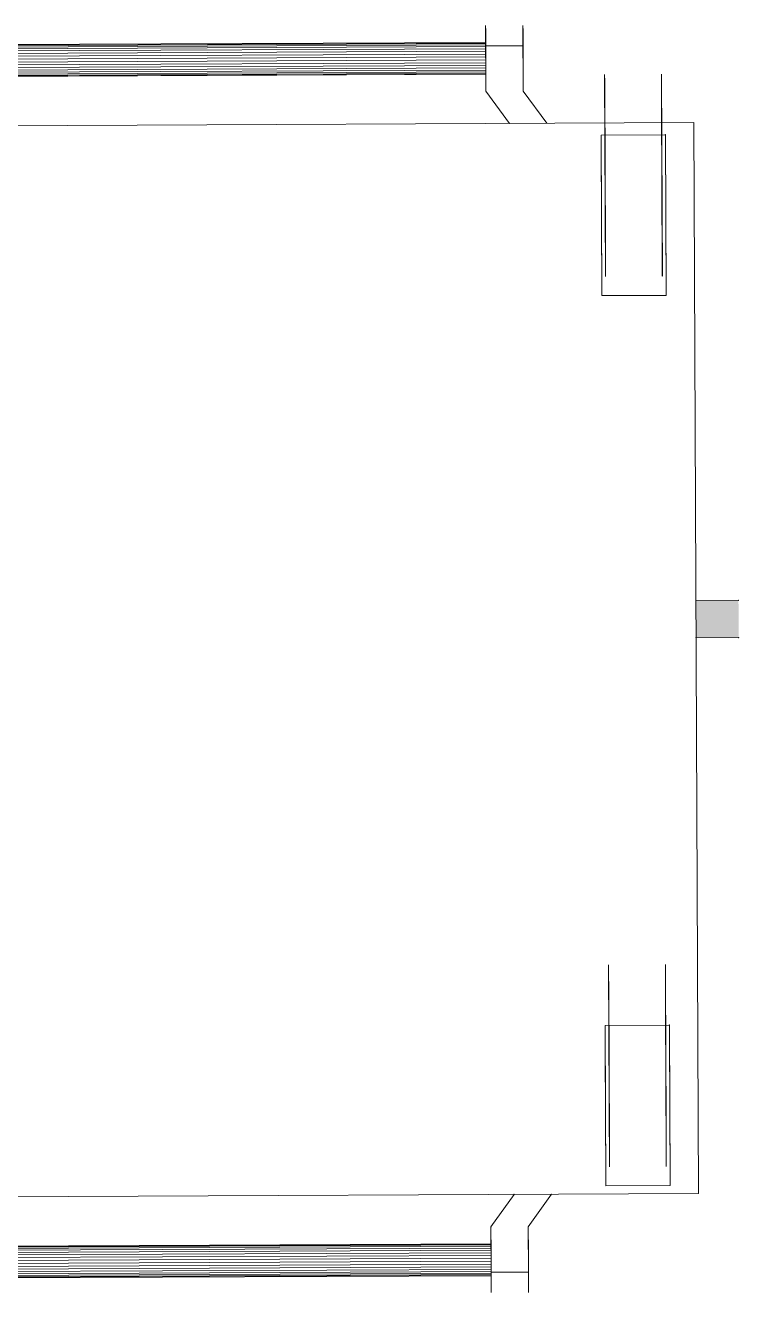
# Model space of a CAD drawing. Header units: millimetres. Extents: x -34838 to 729576, y -214038 to 121482.
# Drawn here: x 577946 to 578424, y -86822 to -85972 of the extents above; entities that cross this region are included whole.
import ezdxf

# ---------------------------------------------------------------- set-up
doc = ezdxf.new("R2010")
doc.units = ezdxf.units.MM
doc.header["$MEASUREMENT"] = 0
doc.layers.add('0_Ном._пера__1', color=7, linetype='Continuous', lineweight=13)
doc.layers.add('0_Ном._пера__5', color=7, linetype='Continuous', lineweight=0)

msp = doc.modelspace()

# ---------------------------------------------------------------- hatches: boundary and pattern name
at = {"layer": '0_Ном._пера__5', "linetype": 'Continuous', "lineweight": 0}
for points in [[(578395.72, -86364.73), (578424.3, -86364.6), (578424.26, -86357.26), (578395.69, -86357.39)], [(578395.69, -86357.39), (578395.72, -86364.73), (578424.3, -86364.6), (578424.26, -86357.26)], [(578395.72, -86364.73), (578395.77, -86375.11), (578424.34, -86374.98), (578424.3, -86364.6)], [(578395.77, -86375.11), (578424.34, -86374.98), (578424.3, -86364.6), (578395.72, -86364.73)], [(578395.8, -86382.44), (578424.37, -86382.32), (578424.34, -86374.98), (578395.77, -86375.11)], [(578395.77, -86375.11), (578395.8, -86382.44), (578424.37, -86382.32), (578424.34, -86374.98)]]:
    msp.add_hatch(color=7, dxfattribs=at).paths.add_polyline_path(points)

# ---------------------------------------------------------------- linework, layer by layer
at = {"layer": '0_Ном._пера__1', "color": 7, "linetype": 'Continuous', "lineweight": 13}
for p, q in [((578254.85, -86015.73), (578254.65, -85971.62)), ((578254.65, -85971.62), (578254.85, -86015.73)), ((578254.65, -85971.62), (578254.67, -85975.32)), ((578254.65, -85971.62), (578254.67, -85975.2)), ((578279.9, -86015.62), (578279.7, -85971.51)), ((578279.7, -85971.51), (578279.9, -86015.62)), ((578279.7, -85971.51), (578279.72, -85975.2)), ((578279.72, -85975.2), (578279.7, -85971.51)), ((578279.72, -85975.09), (578279.7, -85971.51)), ((578279.72, -85975.09), (578279.7, -85971.51)), ((578254.67, -85975.2), (578254.71, -85985.08)), ((578254.67, -85975.2), (578254.71, -85985.08)), ((578254.67, -85975.32), (578254.85, -86015.73)), ((578254.71, -85985.29), (578254.67, -85975.32)), ((578279.72, -85975.09), (578279.76, -85984.97)), ((578279.76, -85984.97), (578279.72, -85975.09)), ((578279.76, -85984.97), (578279.72, -85975.09)), ((578279.72, -85975.2), (578279.9, -86015.62)), ((578279.72, -85975.2), (578279.76, -85985.17)), ((578279.72, -85975.2), (578279.76, -85985.17)), ((578254.7, -85983), (577703.68, -85985.44)), ((578254.71, -85983.18), (577703.68, -85985.62)), ((578254.71, -85983.18), (577703.68, -85985.62)), ((578254.71, -85983.72), (577703.69, -85986.16)), ((578254.71, -85983.72), (577703.69, -85986.16)), ((578254.71, -85984.6), (577703.69, -85987.04)), ((578254.71, -85984.6), (577703.69, -85987.04)), ((578254.72, -85985.79), (577703.69, -85988.23)), ((578254.72, -85985.79), (577703.69, -85988.23)), ((578254.72, -85987.24), (577703.7, -85989.68)), ((578254.72, -85987.24), (577703.7, -85989.68)), ((578254.73, -85988.92), (577703.71, -85991.36)), ((578254.73, -85988.92), (577703.71, -85991.36)), ((578254.7, -85983), (578254.71, -85983.18)), ((578254.71, -85983.18), (578254.7, -85983)), ((578254.71, -85983.72), (578254.71, -85983.18)), ((578254.71, -85983.18), (578254.71, -85983.72)), ((578254.71, -85984.6), (578254.71, -85983.72)), ((578254.71, -85983.72), (578254.71, -85984.6)), ((578254.72, -85985.79), (578254.71, -85984.6)), ((578254.71, -85984.6), (578254.72, -85985.79)), ((578254.71, -85985.08), (578254.85, -86015.73)), ((578254.71, -85985.08), (578254.85, -86015.73)), ((578279.76, -85985.17), (578254.71, -85985.29)), ((578279.76, -85985.17), (578254.71, -85985.29)), ((578254.71, -85985.29), (578254.85, -86015.73)), ((578254.71, -85985.29), (578254.77, -85998.75)), ((578254.72, -85987.24), (578254.72, -85985.79)), ((578254.72, -85985.79), (578254.72, -85987.24)), ((578254.73, -85988.92), (578254.72, -85987.24)), ((578254.72, -85987.24), (578254.73, -85988.92)), ((578254.74, -85990.75), (578254.73, -85988.92)), ((578254.73, -85988.92), (578254.74, -85990.75)), ((578279.76, -85984.97), (578279.9, -86015.62)), ((578279.9, -86015.62), (578279.76, -85984.97)), ((578279.9, -86015.62), (578279.76, -85984.97)), ((578279.76, -85985.17), (578279.9, -86015.62)), ((578279.82, -85998.64), (578279.76, -85985.17)), ((578279.76, -85985.18), (578279.9, -86015.62)), ((578254.74, -85990.75), (577703.72, -85993.2)), ((578254.74, -85990.75), (577703.72, -85993.2)), ((578254.75, -85992.69), (577703.73, -85995.13)), ((578254.75, -85992.69), (577703.73, -85995.13)), ((578254.76, -85994.66), (577703.73, -85997.1)), ((578254.76, -85994.66), (577703.73, -85997.1)), ((578254.77, -85996.6), (577703.74, -85999.04)), ((578254.77, -85996.6), (577703.74, -85999.04)), ((578254.75, -85992.69), (578254.74, -85990.75)), ((578254.74, -85990.75), (578254.75, -85992.69)), ((578254.76, -85994.66), (578254.75, -85992.69)), ((578254.75, -85992.69), (578254.76, -85994.66)), ((578254.77, -85996.6), (578254.76, -85994.66)), ((578254.76, -85994.66), (578254.77, -85996.6)), ((578254.77, -85998.44), (578254.77, -85996.6)), ((578254.77, -85996.6), (578254.77, -85998.44)), ((578254.77, -85998.44), (577703.75, -86000.88)), ((578254.77, -85998.44), (577703.75, -86000.88)), ((578254.78, -86000.11), (577703.76, -86002.55)), ((578254.78, -86000.11), (577703.76, -86002.55)), ((578254.79, -86001.57), (577703.76, -86004.01)), ((578254.79, -86001.57), (577703.76, -86004.01)), ((578254.79, -86002.76), (577703.77, -86005.2)), ((578254.79, -86002.76), (577703.77, -86005.2)), ((578254.8, -86003.63), (577703.77, -86006.08)), ((578254.8, -86003.63), (577703.77, -86006.08)), ((578254.8, -86004.17), (577703.78, -86006.62)), ((578254.8, -86004.17), (577703.78, -86006.62)), ((578254.8, -86004.35), (577703.78, -86006.8)), ((578254.78, -86000.11), (578254.77, -85998.44)), ((578254.77, -85998.44), (578254.78, -86000.11)), ((578254.85, -86015.73), (578254.77, -85998.75)), ((578254.85, -86015.73), (578254.77, -85998.75)), ((578254.79, -86001.57), (578254.78, -86000.11)), ((578254.78, -86000.11), (578254.79, -86001.57)), ((578254.79, -86002.76), (578254.79, -86001.57)), ((578254.79, -86001.57), (578254.79, -86002.76)), ((578254.8, -86003.63), (578254.79, -86002.76)), ((578254.79, -86002.76), (578254.8, -86003.63)), ((578254.8, -86004.17), (578254.8, -86003.63)), ((578254.8, -86003.63), (578254.8, -86004.17)), ((578254.8, -86004.35), (578254.8, -86004.17)), ((578254.8, -86004.17), (578254.8, -86004.35)), ((578279.9, -86015.62), (578279.82, -85998.64)), ((578279.9, -86015.62), (578279.82, -85998.64)), ((578279.82, -85998.64), (578279.9, -86015.62)), ((578334.48, -86004.83), (578334.48, -86004.45)), ((578334.48, -86004.45), (578334.48, -86004.83)), ((578334.78, -86072.26), (578334.48, -86004.45)), ((578335.08, -86140.07), (578334.48, -86004.45)), ((578334.48, -86005.94), (578334.48, -86004.83)), ((578334.78, -86072.26), (578334.48, -86004.83)), ((578334.48, -86004.83), (578334.48, -86005.94)), ((578334.78, -86072.26), (578334.48, -86004.83)), ((578334.49, -86007.77), (578334.48, -86005.94)), ((578334.78, -86072.26), (578334.48, -86005.94)), ((578334.48, -86005.94), (578334.49, -86007.77)), ((578334.78, -86072.26), (578334.48, -86005.94)), ((578372.58, -86004.66), (578372.57, -86004.28)), ((578372.57, -86004.28), (578372.58, -86004.66)), ((578372.88, -86072.09), (578372.57, -86004.28)), ((578373.18, -86139.9), (578372.57, -86004.28)), ((578372.58, -86005.77), (578372.58, -86004.66)), ((578372.88, -86072.09), (578372.58, -86004.66)), ((578372.58, -86004.66), (578372.58, -86005.77)), ((578372.88, -86072.09), (578372.58, -86004.66)), ((578372.59, -86007.6), (578372.58, -86005.77)), ((578372.88, -86072.09), (578372.58, -86005.77)), ((578372.58, -86005.77), (578372.59, -86007.6)), ((578372.88, -86072.09), (578372.58, -86005.77)), ((578334.5, -86010.32), (578334.49, -86007.77)), ((578334.78, -86072.26), (578334.49, -86007.77)), ((578334.49, -86007.77), (578334.5, -86010.32)), ((578334.78, -86072.26), (578334.49, -86007.77)), ((578334.52, -86013.54), (578334.5, -86010.32)), ((578334.78, -86072.26), (578334.5, -86010.32)), ((578334.5, -86010.32), (578334.52, -86013.54)), ((578334.78, -86072.26), (578334.5, -86010.32)), ((578334.53, -86017.4), (578334.52, -86013.54)), ((578334.78, -86072.26), (578334.52, -86013.54)), ((578334.52, -86013.54), (578334.53, -86017.4)), ((578334.78, -86072.26), (578334.52, -86013.54)), ((578372.6, -86010.15), (578372.59, -86007.6)), ((578372.88, -86072.09), (578372.59, -86007.6)), ((578372.59, -86007.6), (578372.6, -86010.15)), ((578372.88, -86072.09), (578372.59, -86007.6)), ((578372.62, -86013.37), (578372.6, -86010.15)), ((578372.88, -86072.09), (578372.6, -86010.15)), ((578372.6, -86010.15), (578372.62, -86013.37)), ((578372.88, -86072.09), (578372.6, -86010.15)), ((578372.63, -86017.23), (578372.62, -86013.37)), ((578372.88, -86072.09), (578372.62, -86013.37)), ((578372.62, -86013.37), (578372.63, -86017.23)), ((578372.88, -86072.09), (578372.62, -86013.37)), ((578270.54, -86037.36), (578254.85, -86015.73)), ((578270.54, -86037.36), (578254.85, -86015.73)), ((578254.85, -86015.73), (578270.54, -86037.36)), ((578254.85, -86015.73), (578270.54, -86037.36)), ((578295.59, -86037.25), (578279.9, -86015.62)), ((578279.9, -86015.62), (578295.59, -86037.25)), ((578279.9, -86015.62), (578295.59, -86037.25)), ((578279.9, -86015.62), (578295.59, -86037.25)), ((578295.59, -86037.25), (578279.9, -86015.62)), ((578279.9, -86015.62), (578295.59, -86037.25)), ((578295.59, -86037.25), (578279.9, -86015.62)), ((578334.55, -86021.87), (578334.53, -86017.4)), ((578334.78, -86072.26), (578334.53, -86017.4)), ((578334.53, -86017.4), (578334.55, -86021.87)), ((578334.78, -86072.26), (578334.53, -86017.4)), ((578334.57, -86026.89), (578334.55, -86021.87)), ((578334.78, -86072.26), (578334.55, -86021.87)), ((578334.55, -86021.87), (578334.57, -86026.89)), ((578334.78, -86072.26), (578334.55, -86021.87)), ((578372.65, -86021.7), (578372.63, -86017.23)), ((578372.88, -86072.09), (578372.63, -86017.23)), ((578372.63, -86017.23), (578372.65, -86021.7)), ((578372.88, -86072.09), (578372.63, -86017.23)), ((578372.67, -86026.72), (578372.65, -86021.7)), ((578372.88, -86072.09), (578372.65, -86021.7)), ((578372.65, -86021.7), (578372.67, -86026.72)), ((578372.88, -86072.09), (578372.65, -86021.7)), ((578334.6, -86032.4), (578334.57, -86026.89)), ((578334.78, -86072.26), (578334.57, -86026.89)), ((578334.57, -86026.89), (578334.6, -86032.4)), ((578334.78, -86072.26), (578334.57, -86026.89)), ((578372.7, -86032.24), (578372.67, -86026.72)), ((578372.88, -86072.09), (578372.67, -86026.72)), ((578372.67, -86026.72), (578372.7, -86032.24)), ((578372.88, -86072.09), (578372.67, -86026.72)), ((578394.27, -86036.81), (577564.44, -86040.49)), ((578394.27, -86036.81), (577564.44, -86040.49)), ((578394.27, -86036.81), (577564.44, -86040.49)), ((577564.44, -86040.49), (578394.27, -86036.81)), ((578295.59, -86037.25), (578270.54, -86037.36)), ((578270.54, -86037.36), (578295.59, -86037.25)), ((578334.63, -86038.36), (578334.6, -86032.4)), ((578334.78, -86072.26), (578334.6, -86032.4)), ((578334.6, -86032.4), (578334.63, -86038.36)), ((578334.78, -86072.26), (578334.6, -86032.4)), ((578334.65, -86044.68), (578334.63, -86038.36)), ((578334.78, -86072.26), (578334.63, -86038.36)), ((578334.63, -86038.36), (578334.65, -86044.68)), ((578334.78, -86072.26), (578334.63, -86038.36)), ((578372.73, -86038.19), (578372.7, -86032.24)), ((578372.88, -86072.09), (578372.7, -86032.24)), ((578372.7, -86032.24), (578372.73, -86038.19)), ((578372.88, -86072.09), (578372.7, -86032.24)), ((578372.75, -86044.51), (578372.73, -86038.19)), ((578372.88, -86072.09), (578372.73, -86038.19)), ((578372.73, -86038.19), (578372.75, -86044.51)), ((578372.88, -86072.09), (578372.73, -86038.19)), ((578394.27, -86036.81), (578397.45, -86755.46)), ((578397.45, -86755.46), (578394.27, -86036.81)), ((578397.45, -86755.46), (578394.27, -86036.81)), ((578332.12, -86045.15), (578375.3, -86044.96)), ((578332.12, -86045.15), (578332.59, -86152.89)), ((578332.12, -86045.15), (578332.59, -86152.89)), ((578332.12, -86045.15), (578332.12, -86046.23)), ((578332.23, -86069.85), (578332.12, -86045.15)), ((578332.59, -86152.89), (578332.12, -86045.15)), ((578332.12, -86046.23), (578332.15, -86051.8)), ((578334.68, -86051.31), (578334.65, -86044.68)), ((578334.78, -86072.26), (578334.65, -86044.68)), ((578334.65, -86044.68), (578334.68, -86051.31)), ((578334.78, -86072.26), (578334.65, -86044.68)), ((578372.78, -86051.14), (578372.75, -86044.51)), ((578372.88, -86072.09), (578372.75, -86044.51)), ((578372.75, -86044.51), (578372.78, -86051.14)), ((578372.88, -86072.09), (578372.75, -86044.51)), ((578375.3, -86044.96), (578375.77, -86152.7)), ((578375.3, -86044.96), (578375.3, -86046.04)), ((578375.4, -86069.66), (578375.3, -86044.96)), ((578375.3, -86044.96), (578375.77, -86152.7)), ((578375.3, -86046.04), (578375.32, -86051.61)), ((578332.15, -86051.8), (578332.18, -86059.18)), ((578334.71, -86058.16), (578334.68, -86051.31)), ((578334.78, -86072.26), (578334.68, -86051.31)), ((578334.68, -86051.31), (578334.71, -86058.16)), ((578334.78, -86072.26), (578334.68, -86051.31)), ((578372.81, -86057.99), (578372.78, -86051.14)), ((578372.88, -86072.09), (578372.78, -86051.14)), ((578372.78, -86051.14), (578372.81, -86057.99)), ((578372.88, -86072.09), (578372.78, -86051.14)), ((578375.32, -86051.61), (578375.36, -86058.98)), ((578332.18, -86059.18), (578332.23, -86069.85)), ((578334.74, -86065.17), (578334.71, -86058.16)), ((578334.78, -86072.26), (578334.71, -86058.16)), ((578334.71, -86058.16), (578334.74, -86065.17)), ((578334.78, -86072.26), (578334.71, -86058.16)), ((578334.78, -86072.26), (578334.74, -86065.17)), ((578334.78, -86072.26), (578334.74, -86065.17)), ((578334.74, -86065.17), (578334.78, -86072.26)), ((578372.84, -86065), (578372.81, -86057.99)), ((578372.88, -86072.09), (578372.81, -86057.99)), ((578372.81, -86057.99), (578372.84, -86065)), ((578372.88, -86072.09), (578372.81, -86057.99)), ((578372.88, -86072.09), (578372.84, -86065)), ((578372.88, -86072.09), (578372.84, -86065)), ((578372.84, -86065), (578372.88, -86072.09)), ((578375.36, -86058.98), (578375.4, -86069.66)), ((578332.24, -86073.85), (578332.23, -86069.85)), ((578332.24, -86073.85), (578332.27, -86079.54)), ((578334.78, -86072.26), (578335.08, -86140.07)), ((578334.78, -86072.26), (578335.07, -86139.7)), ((578334.78, -86072.26), (578335.07, -86138.59)), ((578334.78, -86072.26), (578335.06, -86136.75)), ((578334.78, -86072.26), (578335.05, -86134.21)), ((578334.78, -86072.26), (578335.04, -86130.98)), ((578334.78, -86072.26), (578335.02, -86127.12)), ((578334.78, -86072.26), (578335, -86122.65)), ((578334.78, -86072.26), (578334.98, -86117.63)), ((578334.78, -86072.26), (578334.95, -86112.12)), ((578334.78, -86072.26), (578334.93, -86106.16)), ((578334.78, -86072.26), (578334.9, -86099.84)), ((578334.78, -86072.26), (578334.87, -86093.21)), ((578334.78, -86072.26), (578334.84, -86086.36)), ((578334.81, -86079.35), (578334.78, -86072.26)), ((578334.78, -86072.26), (578334.81, -86079.35)), ((578334.78, -86072.26), (578334.81, -86079.35)), ((578334.78, -86072.26), (578334.84, -86086.36)), ((578334.78, -86072.26), (578334.87, -86093.21)), ((578334.78, -86072.26), (578334.9, -86099.84)), ((578334.78, -86072.26), (578334.93, -86106.16)), ((578334.78, -86072.26), (578334.95, -86112.12)), ((578334.78, -86072.26), (578334.98, -86117.63)), ((578334.78, -86072.26), (578335, -86122.65)), ((578334.78, -86072.26), (578335.02, -86127.12)), ((578334.78, -86072.26), (578335.04, -86130.98)), ((578334.78, -86072.26), (578335.05, -86134.21)), ((578334.78, -86072.26), (578335.06, -86136.75)), ((578334.78, -86072.26), (578335.07, -86138.59)), ((578334.78, -86072.26), (578335.07, -86139.7)), ((578372.88, -86072.09), (578373.18, -86139.9)), ((578372.88, -86072.09), (578373.17, -86139.53)), ((578372.88, -86072.09), (578373.17, -86138.42)), ((578372.88, -86072.09), (578373.16, -86136.58)), ((578372.88, -86072.09), (578373.15, -86134.04)), ((578372.88, -86072.09), (578373.14, -86130.81)), ((578372.88, -86072.09), (578373.12, -86126.95)), ((578372.88, -86072.09), (578373.1, -86122.48)), ((578372.88, -86072.09), (578373.08, -86117.46)), ((578372.88, -86072.09), (578373.05, -86111.95)), ((578372.88, -86072.09), (578373.03, -86106)), ((578372.88, -86072.09), (578373, -86099.67)), ((578372.88, -86072.09), (578372.97, -86093.05)), ((578372.88, -86072.09), (578372.94, -86086.19)), ((578372.91, -86079.18), (578372.88, -86072.09)), ((578372.88, -86072.09), (578372.91, -86079.18)), ((578372.88, -86072.09), (578372.91, -86079.18)), ((578372.88, -86072.09), (578372.94, -86086.19)), ((578372.88, -86072.09), (578372.97, -86093.05)), ((578372.88, -86072.09), (578373, -86099.67)), ((578372.88, -86072.09), (578373.03, -86106)), ((578372.88, -86072.09), (578373.05, -86111.95)), ((578372.88, -86072.09), (578373.08, -86117.46)), ((578372.88, -86072.09), (578373.1, -86122.48)), ((578372.88, -86072.09), (578373.12, -86126.95)), ((578372.88, -86072.09), (578373.14, -86130.81)), ((578372.88, -86072.09), (578373.15, -86134.04)), ((578372.88, -86072.09), (578373.16, -86136.58)), ((578372.88, -86072.09), (578373.17, -86138.42)), ((578372.88, -86072.09), (578373.17, -86139.53)), ((578375.42, -86073.66), (578375.4, -86069.66)), ((578375.45, -86079.35), (578375.42, -86073.66)), ((578332.27, -86079.54), (578332.27, -86081)), ((578332.27, -86079.54), (578332.3, -86086.06)), ((578332.3, -86086.06), (578332.27, -86081)), ((578334.84, -86086.36), (578334.81, -86079.35)), ((578334.81, -86079.35), (578334.84, -86086.36)), ((578372.94, -86086.19), (578372.91, -86079.18)), ((578372.91, -86079.18), (578372.94, -86086.19)), ((578375.45, -86079.35), (578375.48, -86085.87)), ((578375.48, -86085.87), (578375.45, -86080.81)), ((578332.32, -86091.51), (578332.3, -86086.06)), ((578332.34, -86095.98), (578332.32, -86091.51)), ((578334.87, -86093.21), (578334.84, -86086.36)), ((578334.84, -86086.36), (578334.87, -86093.21)), ((578372.97, -86093.05), (578372.94, -86086.19)), ((578372.94, -86086.19), (578372.97, -86093.05)), ((578375.5, -86091.31), (578375.48, -86085.87)), ((578375.52, -86095.79), (578375.5, -86091.31)), ((578332.59, -86152.89), (578332.34, -86095.98)), ((578332.59, -86152.89), (578332.34, -86095.98)), ((578334.9, -86099.84), (578334.87, -86093.21)), ((578334.87, -86093.21), (578334.9, -86099.84)), ((578334.93, -86106.16), (578334.9, -86099.84)), ((578334.9, -86099.84), (578334.93, -86106.16)), ((578373, -86099.67), (578372.97, -86093.05)), ((578372.97, -86093.05), (578373, -86099.67)), ((578373.03, -86106), (578373, -86099.67)), ((578373, -86099.67), (578373.03, -86106)), ((578375.77, -86152.7), (578375.52, -86095.79)), ((578334.95, -86112.12), (578334.93, -86106.16)), ((578334.93, -86106.16), (578334.95, -86112.12)), ((578373.05, -86111.95), (578373.03, -86106)), ((578373.03, -86106), (578373.05, -86111.95)), ((578334.98, -86117.63), (578334.95, -86112.12)), ((578334.95, -86112.12), (578334.98, -86117.63)), ((578373.08, -86117.46), (578373.05, -86111.95)), ((578373.05, -86111.95), (578373.08, -86117.46)), ((578335, -86122.65), (578334.98, -86117.63)), ((578334.98, -86117.63), (578335, -86122.65)), ((578335.02, -86127.12), (578335, -86122.65)), ((578335, -86122.65), (578335.02, -86127.12)), ((578373.1, -86122.48), (578373.08, -86117.46)), ((578373.08, -86117.46), (578373.1, -86122.48)), ((578373.12, -86126.95), (578373.1, -86122.48)), ((578373.1, -86122.48), (578373.12, -86126.95)), ((578335.04, -86130.98), (578335.02, -86127.12)), ((578335.02, -86127.12), (578335.04, -86130.98)), ((578335.05, -86134.21), (578335.04, -86130.98)), ((578335.04, -86130.98), (578335.05, -86134.21)), ((578335.06, -86136.75), (578335.05, -86134.21)), ((578335.05, -86134.21), (578335.06, -86136.75)), ((578373.14, -86130.81), (578373.12, -86126.95)), ((578373.12, -86126.95), (578373.14, -86130.81)), ((578373.15, -86134.04), (578373.14, -86130.81)), ((578373.14, -86130.81), (578373.15, -86134.04)), ((578373.16, -86136.58), (578373.15, -86134.04)), ((578373.15, -86134.04), (578373.16, -86136.58)), ((578335.07, -86138.59), (578335.06, -86136.75)), ((578335.06, -86136.75), (578335.07, -86138.59)), ((578335.07, -86139.7), (578335.07, -86138.59)), ((578335.07, -86138.59), (578335.07, -86139.7)), ((578335.08, -86140.07), (578335.07, -86139.7)), ((578335.07, -86139.7), (578335.08, -86140.07)), ((578373.17, -86138.42), (578373.16, -86136.58)), ((578373.16, -86136.58), (578373.17, -86138.42)), ((578373.17, -86139.53), (578373.17, -86138.42)), ((578373.17, -86138.42), (578373.17, -86139.53)), ((578373.18, -86139.9), (578373.17, -86139.53)), ((578373.17, -86139.53), (578373.18, -86139.9)), ((578375.77, -86152.7), (578332.59, -86152.89)), ((578395.69, -86357.39), (578424.26, -86357.26)), ((578424.26, -86357.26), (578395.69, -86357.39)), ((578395.8, -86382.44), (578424.37, -86382.32)), ((578424.37, -86382.32), (578395.8, -86382.44)), ((578337.72, -86737.45), (578337.12, -86601.83)), ((578337.12, -86602.2), (578337.12, -86601.83)), ((578337.12, -86601.83), (578337.12, -86602.2)), ((578337.42, -86669.64), (578337.12, -86601.83)), ((578375.82, -86737.28), (578375.22, -86601.66)), ((578375.22, -86602.03), (578375.22, -86601.66)), ((578375.22, -86601.66), (578375.22, -86602.03)), ((578375.52, -86669.47), (578375.22, -86601.66)), ((578337.13, -86603.31), (578337.12, -86602.2)), ((578337.42, -86669.64), (578337.12, -86602.2)), ((578337.12, -86602.2), (578337.13, -86603.31)), ((578337.42, -86669.64), (578337.12, -86602.2)), ((578337.14, -86605.15), (578337.13, -86603.31)), ((578337.42, -86669.64), (578337.13, -86603.31)), ((578337.13, -86603.31), (578337.14, -86605.15)), ((578337.42, -86669.64), (578337.13, -86603.31)), ((578337.15, -86607.69), (578337.14, -86605.15)), ((578337.42, -86669.64), (578337.14, -86605.15)), ((578337.14, -86605.15), (578337.15, -86607.69)), ((578337.42, -86669.64), (578337.14, -86605.15)), ((578337.16, -86610.92), (578337.15, -86607.69)), ((578337.42, -86669.64), (578337.15, -86607.69)), ((578337.15, -86607.69), (578337.16, -86610.92)), ((578337.42, -86669.64), (578337.15, -86607.69)), ((578375.23, -86603.14), (578375.22, -86602.03)), ((578375.52, -86669.47), (578375.22, -86602.03)), ((578375.22, -86602.03), (578375.23, -86603.14)), ((578375.52, -86669.47), (578375.22, -86602.03)), ((578375.24, -86604.98), (578375.23, -86603.14)), ((578375.52, -86669.47), (578375.23, -86603.14)), ((578375.23, -86603.14), (578375.24, -86604.98)), ((578375.52, -86669.47), (578375.23, -86603.14)), ((578375.25, -86607.52), (578375.24, -86604.98)), ((578375.52, -86669.47), (578375.24, -86604.98)), ((578375.24, -86604.98), (578375.25, -86607.52)), ((578375.52, -86669.47), (578375.24, -86604.98)), ((578375.26, -86610.75), (578375.25, -86607.52)), ((578375.52, -86669.47), (578375.25, -86607.52)), ((578375.25, -86607.52), (578375.26, -86610.75)), ((578375.52, -86669.47), (578375.25, -86607.52)), ((578337.18, -86614.78), (578337.16, -86610.92)), ((578337.42, -86669.64), (578337.16, -86610.92)), ((578337.16, -86610.92), (578337.18, -86614.78)), ((578337.42, -86669.64), (578337.16, -86610.92)), ((578337.2, -86619.25), (578337.18, -86614.78)), ((578337.42, -86669.64), (578337.18, -86614.78)), ((578337.18, -86614.78), (578337.2, -86619.25)), ((578337.42, -86669.64), (578337.18, -86614.78)), ((578375.28, -86614.61), (578375.26, -86610.75)), ((578375.52, -86669.47), (578375.26, -86610.75)), ((578375.26, -86610.75), (578375.28, -86614.61)), ((578375.52, -86669.47), (578375.26, -86610.75)), ((578375.3, -86619.08), (578375.28, -86614.61)), ((578375.52, -86669.47), (578375.28, -86614.61)), ((578375.28, -86614.61), (578375.3, -86619.08)), ((578375.52, -86669.47), (578375.28, -86614.61)), ((578337.22, -86624.27), (578337.2, -86619.25)), ((578337.42, -86669.64), (578337.2, -86619.25)), ((578337.2, -86619.25), (578337.22, -86624.27)), ((578337.42, -86669.64), (578337.2, -86619.25)), ((578337.25, -86629.78), (578337.22, -86624.27)), ((578337.42, -86669.64), (578337.22, -86624.27)), ((578337.22, -86624.27), (578337.25, -86629.78)), ((578337.42, -86669.64), (578337.22, -86624.27)), ((578375.32, -86624.1), (578375.3, -86619.08)), ((578375.52, -86669.47), (578375.3, -86619.08)), ((578375.3, -86619.08), (578375.32, -86624.1)), ((578375.52, -86669.47), (578375.3, -86619.08)), ((578375.35, -86629.61), (578375.32, -86624.1)), ((578375.52, -86669.47), (578375.32, -86624.1)), ((578375.32, -86624.1), (578375.35, -86629.61)), ((578375.52, -86669.47), (578375.32, -86624.1)), ((578337.27, -86635.73), (578337.25, -86629.78)), ((578337.42, -86669.64), (578337.25, -86629.78)), ((578337.25, -86629.78), (578337.27, -86635.73)), ((578337.42, -86669.64), (578337.25, -86629.78)), ((578337.3, -86642.06), (578337.27, -86635.73)), ((578337.42, -86669.64), (578337.27, -86635.73)), ((578337.27, -86635.73), (578337.3, -86642.06)), ((578337.42, -86669.64), (578337.27, -86635.73)), ((578375.37, -86635.57), (578375.35, -86629.61)), ((578375.52, -86669.47), (578375.35, -86629.61)), ((578375.35, -86629.61), (578375.37, -86635.57)), ((578375.52, -86669.47), (578375.35, -86629.61)), ((578375.4, -86641.89), (578375.37, -86635.57)), ((578375.52, -86669.47), (578375.37, -86635.57)), ((578375.37, -86635.57), (578375.4, -86641.89)), ((578375.52, -86669.47), (578375.37, -86635.57)), ((578334.76, -86642.53), (578377.94, -86642.34)), ((578334.76, -86642.53), (578335.24, -86750.26)), ((578334.76, -86642.53), (578335.24, -86750.26)), ((578334.76, -86642.53), (578334.77, -86643.6)), ((578334.87, -86667.23), (578334.76, -86642.53)), ((578335.24, -86750.26), (578334.76, -86642.53)), ((578334.77, -86643.6), (578334.79, -86649.17)), ((578337.33, -86648.68), (578337.3, -86642.06)), ((578337.42, -86669.64), (578337.3, -86642.06)), ((578337.3, -86642.06), (578337.33, -86648.68)), ((578337.42, -86669.64), (578337.3, -86642.06)), ((578375.43, -86648.52), (578375.4, -86641.89)), ((578375.52, -86669.47), (578375.4, -86641.89)), ((578375.4, -86641.89), (578375.43, -86648.52)), ((578375.52, -86669.47), (578375.4, -86641.89)), ((578377.94, -86642.34), (578378.42, -86750.07)), ((578377.94, -86642.34), (578377.95, -86643.41)), ((578378.05, -86667.03), (578377.94, -86642.34)), ((578377.94, -86642.34), (578378.42, -86750.07)), ((578377.95, -86643.41), (578377.97, -86648.98)), ((578334.79, -86649.17), (578334.83, -86656.55)), ((578337.36, -86655.54), (578337.33, -86648.68)), ((578337.42, -86669.64), (578337.33, -86648.68)), ((578337.33, -86648.68), (578337.36, -86655.54)), ((578337.42, -86669.64), (578337.33, -86648.68)), ((578375.46, -86655.37), (578375.43, -86648.52)), ((578375.52, -86669.47), (578375.43, -86648.52)), ((578375.43, -86648.52), (578375.46, -86655.37)), ((578375.52, -86669.47), (578375.43, -86648.52)), ((578377.97, -86648.98), (578378, -86656.36)), ((578334.83, -86656.55), (578334.87, -86667.23)), ((578337.39, -86662.55), (578337.36, -86655.54)), ((578337.42, -86669.64), (578337.36, -86655.54)), ((578337.36, -86655.54), (578337.39, -86662.55)), ((578337.42, -86669.64), (578337.36, -86655.54)), ((578375.49, -86662.38), (578375.46, -86655.37)), ((578375.52, -86669.47), (578375.46, -86655.37)), ((578375.46, -86655.37), (578375.49, -86662.38)), ((578375.52, -86669.47), (578375.46, -86655.37)), ((578378, -86656.36), (578378.05, -86667.03)), ((578334.89, -86671.22), (578334.87, -86667.23)), ((578337.42, -86669.64), (578337.39, -86662.55)), ((578337.42, -86669.64), (578337.39, -86662.55)), ((578337.39, -86662.55), (578337.42, -86669.64)), ((578337.42, -86669.64), (578337.72, -86737.45)), ((578337.42, -86669.64), (578337.72, -86737.07)), ((578337.42, -86669.64), (578337.72, -86735.96)), ((578337.42, -86669.64), (578337.71, -86734.13)), ((578337.42, -86669.64), (578337.7, -86731.58)), ((578337.42, -86669.64), (578337.68, -86728.36)), ((578337.42, -86669.64), (578337.67, -86724.5)), ((578337.42, -86669.64), (578337.65, -86720.03)), ((578337.42, -86669.64), (578337.62, -86715.01)), ((578337.42, -86669.64), (578337.6, -86709.49)), ((578337.42, -86669.64), (578337.57, -86703.54)), ((578337.42, -86669.64), (578337.55, -86697.22)), ((578337.42, -86669.64), (578337.52, -86690.59)), ((578337.42, -86669.64), (578337.49, -86683.74)), ((578337.45, -86676.73), (578337.42, -86669.64)), ((578337.42, -86669.64), (578337.45, -86676.73)), ((578337.42, -86669.64), (578337.45, -86676.73)), ((578337.42, -86669.64), (578337.49, -86683.74)), ((578337.42, -86669.64), (578337.52, -86690.59)), ((578337.42, -86669.64), (578337.55, -86697.22)), ((578337.42, -86669.64), (578337.57, -86703.54)), ((578337.42, -86669.64), (578337.6, -86709.49)), ((578337.42, -86669.64), (578337.62, -86715.01)), ((578337.42, -86669.64), (578337.65, -86720.03)), ((578337.42, -86669.64), (578337.67, -86724.5)), ((578337.42, -86669.64), (578337.68, -86728.36)), ((578337.42, -86669.64), (578337.7, -86731.58)), ((578337.42, -86669.64), (578337.71, -86734.13)), ((578337.42, -86669.64), (578337.72, -86735.96)), ((578337.42, -86669.64), (578337.72, -86737.07)), ((578375.52, -86669.47), (578375.49, -86662.38)), ((578375.52, -86669.47), (578375.49, -86662.38)), ((578375.49, -86662.38), (578375.52, -86669.47)), ((578375.52, -86669.47), (578375.82, -86737.28)), ((578375.52, -86669.47), (578375.82, -86736.91)), ((578375.52, -86669.47), (578375.82, -86735.79)), ((578375.52, -86669.47), (578375.81, -86733.96)), ((578375.52, -86669.47), (578375.8, -86731.41)), ((578375.52, -86669.47), (578375.78, -86728.19)), ((578375.52, -86669.47), (578375.77, -86724.33)), ((578375.52, -86669.47), (578375.75, -86719.86)), ((578375.52, -86669.47), (578375.72, -86714.84)), ((578375.52, -86669.47), (578375.7, -86709.33)), ((578375.52, -86669.47), (578375.67, -86703.37)), ((578375.52, -86669.47), (578375.65, -86697.05)), ((578375.52, -86669.47), (578375.62, -86690.42)), ((578375.52, -86669.47), (578375.59, -86683.57)), ((578375.55, -86676.56), (578375.52, -86669.47)), ((578375.52, -86669.47), (578375.55, -86676.56)), ((578375.52, -86669.47), (578375.55, -86676.56)), ((578375.52, -86669.47), (578375.59, -86683.57)), ((578375.52, -86669.47), (578375.62, -86690.42)), ((578375.52, -86669.47), (578375.65, -86697.05)), ((578375.52, -86669.47), (578375.67, -86703.37)), ((578375.52, -86669.47), (578375.7, -86709.33)), ((578375.52, -86669.47), (578375.72, -86714.84)), ((578375.52, -86669.47), (578375.75, -86719.86)), ((578375.52, -86669.47), (578375.77, -86724.33)), ((578375.52, -86669.47), (578375.78, -86728.19)), ((578375.52, -86669.47), (578375.8, -86731.41)), ((578375.52, -86669.47), (578375.81, -86733.96)), ((578375.52, -86669.47), (578375.82, -86735.79)), ((578375.52, -86669.47), (578375.82, -86736.91)), ((578378.07, -86671.03), (578378.05, -86667.03)), ((578334.89, -86671.22), (578334.92, -86676.91)), ((578334.92, -86676.91), (578334.94, -86683.44)), ((578334.92, -86676.91), (578334.92, -86678.38)), ((578334.94, -86683.44), (578334.92, -86678.38)), ((578337.49, -86683.74), (578337.45, -86676.73)), ((578337.45, -86676.73), (578337.49, -86683.74)), ((578375.59, -86683.57), (578375.55, -86676.56)), ((578375.55, -86676.56), (578375.59, -86683.57)), ((578378.1, -86676.72), (578378.07, -86671.03)), ((578378.1, -86676.72), (578378.12, -86683.25)), ((578378.12, -86683.25), (578378.1, -86678.19)), ((578334.97, -86688.88), (578334.94, -86683.44)), ((578337.52, -86690.59), (578337.49, -86683.74)), ((578337.49, -86683.74), (578337.52, -86690.59)), ((578375.62, -86690.42), (578375.59, -86683.57)), ((578375.59, -86683.57), (578375.62, -86690.42)), ((578378.15, -86688.69), (578378.12, -86683.25)), ((578334.99, -86693.36), (578334.97, -86688.88)), ((578335.24, -86750.26), (578334.99, -86693.36)), ((578335.24, -86750.26), (578334.99, -86693.36)), ((578337.55, -86697.22), (578337.52, -86690.59)), ((578337.52, -86690.59), (578337.55, -86697.22)), ((578375.65, -86697.05), (578375.62, -86690.42)), ((578375.62, -86690.42), (578375.65, -86697.05)), ((578378.17, -86693.17), (578378.15, -86688.69)), ((578378.42, -86750.07), (578378.17, -86693.17)), ((578378.42, -86750.07), (578378.17, -86693.17)), ((578337.57, -86703.54), (578337.55, -86697.22)), ((578337.55, -86697.22), (578337.57, -86703.54)), ((578337.6, -86709.49), (578337.57, -86703.54)), ((578337.57, -86703.54), (578337.6, -86709.49)), ((578375.67, -86703.37), (578375.65, -86697.05)), ((578375.65, -86697.05), (578375.67, -86703.37)), ((578375.7, -86709.33), (578375.67, -86703.37)), ((578375.67, -86703.37), (578375.7, -86709.33)), ((578337.62, -86715.01), (578337.6, -86709.49)), ((578337.6, -86709.49), (578337.62, -86715.01)), ((578375.72, -86714.84), (578375.7, -86709.33)), ((578375.7, -86709.33), (578375.72, -86714.84)), ((578337.65, -86720.03), (578337.62, -86715.01)), ((578337.62, -86715.01), (578337.65, -86720.03)), ((578337.67, -86724.5), (578337.65, -86720.03)), ((578337.65, -86720.03), (578337.67, -86724.5)), ((578375.75, -86719.86), (578375.72, -86714.84)), ((578375.72, -86714.84), (578375.75, -86719.86)), ((578375.77, -86724.33), (578375.75, -86719.86)), ((578375.75, -86719.86), (578375.77, -86724.33)), ((578337.68, -86728.36), (578337.67, -86724.5)), ((578337.67, -86724.5), (578337.68, -86728.36)), ((578337.7, -86731.58), (578337.68, -86728.36)), ((578337.68, -86728.36), (578337.7, -86731.58)), ((578375.78, -86728.19), (578375.77, -86724.33)), ((578375.77, -86724.33), (578375.78, -86728.19)), ((578375.8, -86731.41), (578375.78, -86728.19)), ((578375.78, -86728.19), (578375.8, -86731.41)), ((578337.71, -86734.13), (578337.7, -86731.58)), ((578337.7, -86731.58), (578337.71, -86734.13)), ((578337.72, -86735.96), (578337.71, -86734.13)), ((578337.71, -86734.13), (578337.72, -86735.96)), ((578337.72, -86737.07), (578337.72, -86735.96)), ((578337.72, -86735.96), (578337.72, -86737.07)), ((578337.72, -86737.45), (578337.72, -86737.07)), ((578337.72, -86737.07), (578337.72, -86737.45)), ((578375.81, -86733.96), (578375.8, -86731.41)), ((578375.8, -86731.41), (578375.81, -86733.96)), ((578375.82, -86735.79), (578375.81, -86733.96)), ((578375.81, -86733.96), (578375.82, -86735.79)), ((578375.82, -86736.91), (578375.82, -86735.79)), ((578375.82, -86735.79), (578375.82, -86736.91)), ((578375.82, -86737.28), (578375.82, -86736.91)), ((578375.82, -86736.91), (578375.82, -86737.28)), ((578378.42, -86750.07), (578335.24, -86750.26)), ((578397.45, -86755.46), (577567.62, -86759.14)), ((577567.62, -86759.14), (578397.45, -86755.46)), ((577567.62, -86759.14), (578397.45, -86755.46)), ((577567.62, -86759.14), (578397.45, -86755.46)), ((578273.72, -86756.01), (578258.23, -86777.78)), ((578273.72, -86756.01), (578258.23, -86777.78)), ((578258.23, -86777.78), (578273.72, -86756.01)), ((578258.23, -86777.78), (578273.72, -86756.01)), ((578298.77, -86755.9), (578273.72, -86756.01)), ((578273.72, -86756.01), (578298.77, -86755.9)), ((578298.77, -86755.9), (578283.28, -86777.67)), ((578283.28, -86777.67), (578298.77, -86755.9)), ((578283.28, -86777.67), (578298.77, -86755.9)), ((578283.28, -86777.67), (578298.77, -86755.9)), ((578298.77, -86755.9), (578283.28, -86777.67)), ((578283.28, -86777.67), (578298.77, -86755.9)), ((578298.77, -86755.9), (578283.28, -86777.67)), ((578258.23, -86777.78), (578258.36, -86808.43)), ((578258.23, -86777.78), (578258.3, -86794.76)), ((578258.23, -86777.78), (578258.3, -86794.76)), ((578258.36, -86808.43), (578258.23, -86777.78)), ((578283.28, -86777.67), (578283.41, -86808.31)), ((578283.28, -86777.67), (578283.35, -86794.65)), ((578283.28, -86777.67), (578283.35, -86794.65)), ((578283.35, -86794.65), (578283.28, -86777.67)), ((578283.41, -86808.11), (578283.28, -86777.67)), ((578283.28, -86777.67), (578283.41, -86808.31)), ((578283.28, -86777.67), (578283.41, -86808.31)), ((578258.28, -86789.15), (577707.26, -86791.6)), ((578258.28, -86789.34), (577707.26, -86791.78)), ((578258.28, -86789.34), (577707.26, -86791.78)), ((578258.28, -86789.88), (577707.26, -86792.32)), ((578258.28, -86789.88), (577707.26, -86792.32)), ((578258.28, -86790.75), (577707.26, -86793.2)), ((578258.28, -86790.75), (577707.26, -86793.2)), ((578258.29, -86791.94), (577707.27, -86794.38)), ((578258.29, -86791.94), (577707.27, -86794.38)), ((578258.3, -86793.4), (577707.27, -86795.84)), ((578258.3, -86793.4), (577707.27, -86795.84)), ((578258.3, -86795.07), (577707.28, -86797.52)), ((578258.3, -86795.07), (577707.28, -86797.52)), ((578258.31, -86796.91), (577707.29, -86799.35)), ((578258.31, -86796.91), (577707.29, -86799.35)), ((578258.28, -86789.15), (578258.28, -86789.34)), ((578258.28, -86789.34), (578258.28, -86789.15)), ((578258.28, -86789.34), (578258.28, -86789.88)), ((578258.28, -86789.88), (578258.28, -86789.34)), ((578258.28, -86789.88), (578258.28, -86790.75)), ((578258.28, -86790.75), (578258.28, -86789.88)), ((578258.28, -86790.75), (578258.29, -86791.94)), ((578258.29, -86791.94), (578258.28, -86790.75)), ((578258.29, -86791.94), (578258.3, -86793.4)), ((578258.3, -86793.4), (578258.29, -86791.94)), ((578258.3, -86793.4), (578258.3, -86795.07)), ((578258.3, -86795.07), (578258.3, -86793.4)), ((578258.36, -86808.22), (578258.3, -86794.76)), ((578258.36, -86808.22), (578258.3, -86794.76)), ((578258.3, -86795.07), (578258.31, -86796.91)), ((578258.31, -86796.91), (578258.3, -86795.07)), ((578258.31, -86796.91), (578258.32, -86798.85)), ((578258.32, -86798.85), (578258.31, -86796.91)), ((578283.41, -86808.11), (578283.35, -86794.65)), ((578283.35, -86794.65), (578283.41, -86808.11)), ((578258.32, -86798.85), (577707.3, -86801.29)), ((578258.32, -86798.85), (577707.3, -86801.29)), ((578258.33, -86800.82), (577707.31, -86803.26)), ((578258.33, -86800.82), (577707.31, -86803.26)), ((578258.34, -86802.76), (577707.32, -86805.2)), ((578258.34, -86802.76), (577707.32, -86805.2)), ((578258.35, -86804.59), (577707.32, -86807.04)), ((578258.35, -86804.59), (577707.32, -86807.04)), ((578258.32, -86798.85), (578258.33, -86800.82)), ((578258.33, -86800.82), (578258.32, -86798.85)), ((578258.33, -86800.82), (578258.34, -86802.76)), ((578258.34, -86802.76), (578258.33, -86800.82)), ((578258.34, -86802.76), (578258.35, -86804.59)), ((578258.35, -86804.59), (578258.34, -86802.76)), ((578258.35, -86804.59), (578258.35, -86806.27)), ((578258.35, -86806.27), (578258.35, -86804.59)), ((578258.35, -86806.27), (577707.33, -86808.71)), ((578258.35, -86806.27), (577707.33, -86808.71)), ((578258.36, -86807.72), (577707.34, -86810.17)), ((578258.36, -86807.72), (577707.34, -86810.17)), ((578258.37, -86808.91), (577707.34, -86811.35)), ((578258.37, -86808.91), (577707.34, -86811.35)), ((578258.37, -86809.79), (577707.35, -86812.23)), ((578258.37, -86809.79), (577707.35, -86812.23)), ((578258.37, -86810.33), (577707.35, -86812.77)), ((578258.37, -86810.33), (577707.35, -86812.77)), ((578258.37, -86810.51), (577707.35, -86812.95)), ((578258.35, -86806.27), (578258.36, -86807.72)), ((578258.36, -86807.72), (578258.35, -86806.27)), ((578258.36, -86807.72), (578258.37, -86808.91)), ((578258.37, -86808.91), (578258.36, -86807.72)), ((578283.41, -86808.11), (578258.36, -86808.22)), ((578283.41, -86808.11), (578258.36, -86808.22)), ((578258.41, -86818.19), (578258.36, -86808.22)), ((578258.36, -86808.22), (578258.41, -86818.19)), ((578258.36, -86808.43), (578258.41, -86818.31)), ((578258.41, -86818.31), (578258.36, -86808.43)), ((578258.37, -86808.91), (578258.37, -86809.79)), ((578258.37, -86809.79), (578258.37, -86808.91)), ((578258.37, -86809.79), (578258.37, -86810.33)), ((578258.37, -86810.33), (578258.37, -86809.79)), ((578258.37, -86810.33), (578258.37, -86810.51)), ((578258.37, -86810.51), (578258.37, -86810.33)), ((578283.46, -86818.08), (578283.41, -86808.11)), ((578283.46, -86818.08), (578283.41, -86808.11)), ((578283.46, -86818.08), (578283.41, -86808.11)), ((578283.41, -86808.31), (578283.46, -86818.2)), ((578283.41, -86808.31), (578283.46, -86818.2)), ((578283.41, -86808.31), (578283.46, -86818.2)), ((578258.42, -86821.89), (578258.41, -86818.19)), ((578258.42, -86821.89), (578258.41, -86818.19)), ((578258.41, -86818.31), (578258.42, -86821.89)), ((578258.42, -86821.89), (578258.41, -86818.31)), ((578283.47, -86821.77), (578283.46, -86818.08)), ((578283.46, -86818.08), (578283.47, -86821.77)), ((578283.47, -86821.77), (578283.46, -86818.08)), ((578283.46, -86818.2), (578283.47, -86821.77)), ((578283.46, -86818.2), (578283.47, -86821.77)), ((578283.46, -86818.2), (578283.47, -86821.77))]:
    msp.add_line(p, q, dxfattribs=at)
for p in [(578254.85, -86015.73), (578270.54, -86037.36), (578375.3, -86044.96), (578395.69, -86357.39), (578424.26, -86357.26), (578395.8, -86382.44), (578424.37, -86382.32), (578377.94, -86642.34), (578273.72, -86756.01), (578258.23, -86777.78)]:
    msp.add_point(p, dxfattribs=at)

doc.saveas('drawing.dxf')
